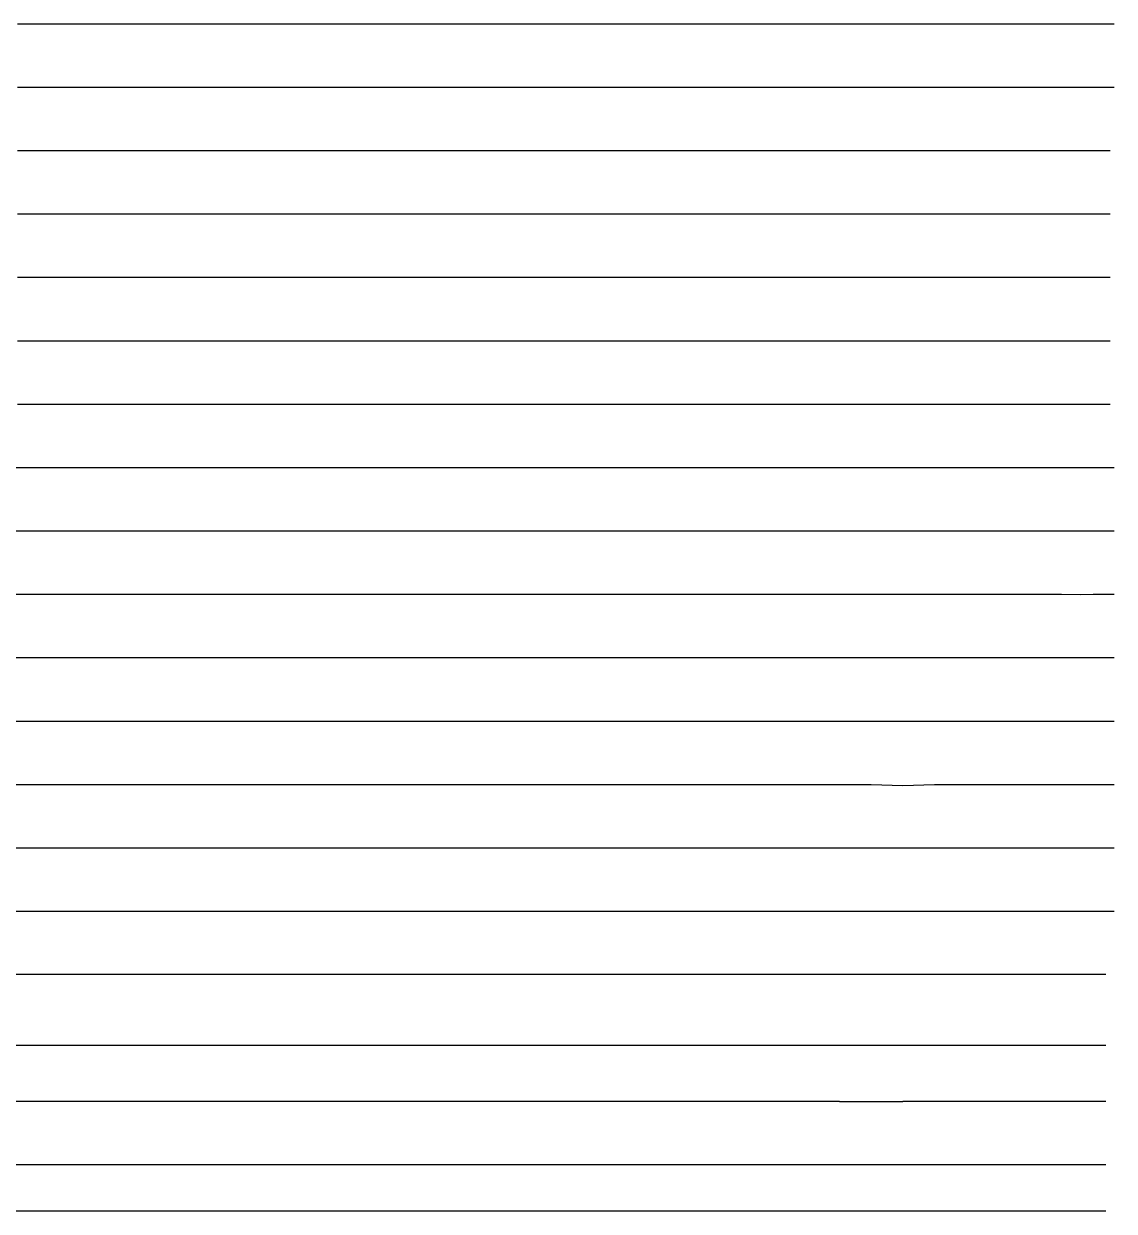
# Model space of a CAD drawing. Extents: x 6783 to 155972, y 8800 to 140000.
# Drawn here: x 103904 to 155501, y 8800 to 65000 of the extents above; entities that cross this region are included whole.
import ezdxf

# ---------------------------------------------------------------- set-up
doc = ezdxf.new("R2010")
doc.units = 0
doc.layers.add('XLT', color=1, linetype='CONTINUOUS')

msp = doc.modelspace()

# ---------------------------------------------------------------- linework, layer by layer
at = {"layer": 'XLT', "extrusion": (0, -1, 0)}
for p, q in [((103601, 65000, 23400), (106401, 65000, 23400)), ((106401, 65000, 23400), (109601, 65000, 23400)), ((109601, 65000, 23400), (112401, 65000, 23400)), ((112401, 65000, 23400), (115601, 65000, 23400)), ((115601, 65000, 23400), (118401, 65000, 23400)), ((118401, 65000, 23400), (121601, 65000, 23400)), ((121601, 65000, 23400), (122245, 65000, 23400)), ((122245, 65000, 23400), (123220, 65000, 23400)), ((123220, 65000, 23400), (124501, 65000, 23400)), ((124501, 65000, 23400), (126001, 65000, 23400)), ((126001, 65000, 23400), (127501, 65000, 23400)), ((127501, 65000, 23400), (129001, 65000, 23400)), ((129001, 65000, 23400), (130501, 65000, 23400)), ((130501, 65000, 23400), (132001, 65000, 23400)), ((132001, 65000, 23400), (133501, 65000, 23400)), ((133501, 65000, 23400), (135001, 65000, 23400)), ((135001, 65000, 23400), (136501, 65000, 23400)), ((136501, 65000, 23400), (138001, 65000, 23400)), ((138001, 65000, 23400), (139501, 65000, 23400)), ((139501, 65000, 23400), (140112, 65000, 23400)), ((140112, 65000, 23400), (141395, 65000, 23400)), ((141395, 65000, 23400), (142501, 65000, 23564)), ((142501, 65000, 23564), (144001, 65000, 23766)), ((144001, 65000, 23766), (145501, 65000, 23950)), ((145501, 65000, 23950), (147001, 65000, 24113)), ((147001, 65000, 24113), (148501, 65000, 24256)), ((148501, 65000, 24256), (150001, 65000, 24379)), ((150001, 65000, 24379), (151501, 65000, 24477)), ((151501, 65000, 24477), (153001, 65000, 24553)), ((153001, 65000, 24553), (154501, 65000, 24608)), ((154501, 65000, 24608), (155101, 65000, 24621)), ((155101, 65000, 24621), (155501, 65000, 24627)), ((103601, 62000, 23400), (106401, 62000, 23400)), ((106401, 62000, 23400), (109601, 62000, 23400)), ((109601, 62000, 23400), (112401, 62000, 23400)), ((112401, 62000, 23400), (115601, 62000, 23400)), ((115601, 62000, 23400), (118401, 62000, 23400)), ((118401, 62000, 23400), (121601, 62000, 23400)), ((121601, 62000, 23400), (124401, 62000, 23400)), ((124401, 62000, 23400), (126001, 62000, 23400)), ((126001, 62000, 23400), (126085, 62000, 23400)), ((126085, 62000, 23400), (127060, 62000, 23400)), ((127060, 62000, 23400), (127501, 62000, 23400)), ((127501, 62000, 23400), (129001, 62000, 23400)), ((129001, 62000, 23400), (130501, 62000, 23400)), ((130501, 62000, 23400), (132001, 62000, 23400)), ((132001, 62000, 23400), (133501, 62000, 23400)), ((133501, 62000, 23400), (135001, 62000, 23400)), ((135001, 62000, 23400), (136501, 62000, 23400)), ((136501, 62000, 23400), (138001, 62000, 23400)), ((138001, 62000, 23400), (139501, 62000, 23400)), ((139501, 62000, 23400), (141001, 62000, 23400)), ((141001, 62000, 23400), (142501, 62000, 23400)), ((142501, 62000, 23400), (144001, 62000, 23400)), ((144001, 62000, 23400), (145501, 62000, 23400)), ((145501, 62000, 23400), (147001, 62000, 23400)), ((147001, 62000, 23400), (147249, 62000, 23400)), ((147249, 62000, 23400), (149638, 62000, 23400)), ((149638, 62000, 23400), (150001, 62000, 23428)), ((150001, 62000, 23428), (151501, 62000, 23518)), ((151501, 62000, 23518), (153001, 62000, 23588)), ((153001, 62000, 23588), (154513, 62000, 23637)), ((154513, 62000, 23637), (155101, 62000, 23649)), ((155101, 62000, 23649), (155501, 62000, 23656)), ((103601, 59000, 23400), (106401, 59000, 23400)), ((106401, 59000, 23400), (109601, 59000, 23400)), ((109601, 59000, 23400), (112401, 59000, 23400)), ((112401, 59000, 23400), (115601, 59000, 23400)), ((115601, 59000, 23400), (118401, 59000, 23400)), ((118401, 59000, 23400), (121601, 59000, 23400)), ((121601, 59000, 23400), (124401, 59000, 23400)), ((124401, 59000, 23400), (127601, 59000, 23400)), ((127601, 59000, 23400), (129925, 59000, 23400)), ((129925, 59000, 23400), (130900, 59000, 23400)), ((130900, 59000, 23400), (132001, 59000, 23400)), ((132001, 59000, 23400), (133501, 59000, 23400)), ((133501, 59000, 23400), (135001, 59000, 23400)), ((135001, 59000, 23400), (136501, 59000, 23400)), ((136501, 59000, 23400), (138001, 59000, 23400)), ((138001, 59000, 23400), (139501, 59000, 23400)), ((139501, 59000, 23400), (141001, 59000, 23400)), ((141001, 59000, 23400), (142501, 59000, 23400)), ((142501, 59000, 23400), (144001, 59000, 23400)), ((144001, 59000, 23400), (145501, 59000, 23400)), ((145501, 59000, 23400), (147001, 59000, 23400)), ((147001, 59000, 23400), (148501, 59000, 23400)), ((148501, 59000, 23400), (150001, 59000, 23400)), ((150001, 59000, 23400), (151501, 59000, 23400)), ((151501, 59000, 23400), (153001, 59000, 23400)), ((153001, 59000, 23400), (154501, 59000, 23400)), ((154501, 59000, 23400), (155101, 59000, 23400)), ((155101, 59000, 23400), (155301, 59000, 23400)), ((103601, 56000, 23400), (106401, 56000, 23400)), ((106401, 56000, 23400), (109601, 56000, 23400)), ((109601, 56000, 23400), (112401, 56000, 23400)), ((112401, 56000, 23400), (115601, 56000, 23400)), ((115601, 56000, 23400), (118401, 56000, 23400)), ((118401, 56000, 23400), (121601, 56000, 23400)), ((121601, 56000, 23400), (124401, 56000, 23400)), ((124401, 56000, 23400), (127351, 56000, 23400)), ((127351, 56000, 23400), (133330, 56000, 23400)), ((133330, 56000, 23400), (133989, 56000, 23400)), ((133989, 56000, 23400), (135001, 56000, 23400)), ((135001, 56000, 23400), (136501, 56000, 23400)), ((136501, 56000, 23400), (138001, 56000, 23400)), ((138001, 56000, 23400), (139501, 56000, 23400)), ((139501, 56000, 23400), (141001, 56000, 23400)), ((141001, 56000, 23400), (142501, 56000, 23400)), ((142501, 56000, 23400), (144001, 56000, 23400)), ((144001, 56000, 23400), (145501, 56000, 23400)), ((145501, 56000, 23400), (147001, 56000, 23400)), ((147001, 56000, 23400), (148501, 56000, 23400)), ((148501, 56000, 23400), (150001, 56000, 23400)), ((150001, 56000, 23400), (151501, 56000, 23400)), ((151501, 56000, 23400), (153001, 56000, 23400)), ((153001, 56000, 23400), (154501, 56000, 23400)), ((154501, 56000, 23400), (155301, 56000, 23400)), ((103601, 53000, 23400), (106401, 53000, 23400)), ((106401, 53000, 23400), (109601, 53000, 23400)), ((109601, 53000, 23400), (112401, 53000, 23400)), ((112401, 53000, 23400), (115601, 53000, 23400)), ((115601, 53000, 23400), (118401, 53000, 23400)), ((118401, 53000, 23400), (121601, 53000, 23400)), ((121601, 53000, 23400), (124401, 53000, 23400)), ((124401, 53000, 23400), (127601, 53000, 23400)), ((127601, 53000, 23400), (133493, 53000, 23400)), ((133493, 53000, 23400), (134122, 53000, 23400)), ((134122, 53000, 23400), (135001, 53000, 23400)), ((135001, 53000, 23400), (136501, 53000, 23400)), ((136501, 53000, 23400), (138001, 53000, 23400)), ((138001, 53000, 23400), (139501, 53000, 23400)), ((139501, 53000, 23400), (141001, 53000, 23400)), ((141001, 53000, 23400), (142501, 53000, 23400)), ((142501, 53000, 23400), (144001, 53000, 23400)), ((144001, 53000, 23400), (145501, 53000, 23400)), ((145501, 53000, 23400), (147001, 53000, 23400)), ((147001, 53000, 23400), (148501, 53000, 23400)), ((148501, 53000, 23400), (150001, 53000, 23400)), ((150001, 53000, 23400), (151501, 53000, 23400)), ((151501, 53000, 23400), (153001, 53000, 23400)), ((153001, 53000, 23400), (154501, 53000, 23400)), ((154501, 53000, 23400), (155101, 53000, 23400)), ((155101, 53000, 23400), (155301, 53000, 23400)), ((103601, 50000, 23400), (106401, 50000, 23400)), ((106401, 50000, 23400), (109601, 50000, 23400)), ((109601, 50000, 23400), (112401, 50000, 23400)), ((112401, 50000, 23400), (115601, 50000, 23400)), ((115601, 50000, 23400), (118401, 50000, 23400)), ((118401, 50000, 23400), (121601, 50000, 23400)), ((121601, 50000, 23400), (124401, 50000, 23400)), ((124401, 50000, 23400), (126001, 50000, 23400)), ((126001, 50000, 23400), (126318, 50000, 23400)), ((126318, 50000, 23400), (129204, 50000, 23400)), ((129204, 50000, 23400), (130501, 50000, 23400)), ((130501, 50000, 23400), (132001, 50000, 23400)), ((132001, 50000, 23400), (133501, 50000, 23400)), ((133501, 50000, 23400), (135001, 50000, 23400)), ((135001, 50000, 23400), (136501, 50000, 23400)), ((136501, 50000, 23400), (138001, 50000, 23400)), ((138001, 50000, 23400), (139501, 50000, 23400)), ((139501, 50000, 23400), (141001, 50000, 23400)), ((141001, 50000, 23400), (142501, 50000, 23400)), ((142501, 50000, 23400), (144001, 50000, 23400)), ((144001, 50000, 23400), (145501, 50000, 23400)), ((145501, 50000, 23400), (147001, 50000, 23400)), ((147001, 50000, 23400), (148501, 50000, 23400)), ((148501, 50000, 23400), (150001, 50000, 23400)), ((150001, 50000, 23400), (151501, 50000, 23400)), ((151501, 50000, 23400), (153001, 50000, 23400)), ((153001, 50000, 23400), (154501, 50000, 23400)), ((154501, 50000, 23400), (155101, 50000, 23400)), ((155101, 50000, 23400), (155301, 50000, 23400)), ((103601, 47000, 23400), (106401, 47000, 23400)), ((106401, 47000, 23400), (109601, 47000, 23400)), ((109601, 47000, 23400), (111242, 47000, 23400)), ((111242, 47000, 23400), (112204, 47000, 23400)), ((112204, 47000, 23400), (115090, 47000, 23400)), ((115090, 47000, 23400), (115501, 47000, 23400)), ((115501, 47000, 23400), (117001, 47000, 23400)), ((117001, 47000, 23400), (118501, 47000, 23400)), ((118501, 47000, 23400), (120001, 47000, 23400)), ((120001, 47000, 23400), (121501, 47000, 23400)), ((121501, 47000, 23400), (123001, 47000, 23400)), ((123001, 47000, 23400), (124517, 47000, 23400)), ((124517, 47000, 23400), (126001, 47000, 23400)), ((126001, 47000, 23400), (127501, 47000, 23400)), ((127501, 47000, 23400), (129001, 47000, 23400)), ((129001, 47000, 23400), (130475, 47000, 23400)), ((130475, 47000, 23400), (132001, 47000, 23400)), ((132001, 47000, 23400), (133501, 47000, 23400)), ((133501, 47000, 23400), (135001, 47000, 23400)), ((135001, 47000, 23400), (136501, 47000, 23400)), ((136501, 47000, 23400), (138001, 47000, 23400)), ((138001, 47000, 23400), (139138, 47000, 23400)), ((139138, 47000, 23400), (142324, 47000, 23400)), ((142324, 47000, 23400), (142501, 47000, 23410)), ((142501, 47000, 23410), (144001, 47000, 23466)), ((144001, 47000, 23466), (145501, 47000, 23497)), ((145501, 47000, 23497), (147001, 47000, 23503)), ((147001, 47000, 23503), (148501, 47000, 23483)), ((148501, 47000, 23483), (150006, 47000, 23438)), ((150006, 47000, 23438), (150846, 47000, 23400)), ((150846, 47000, 23400), (153894, 47000, 23400)), ((153894, 47000, 23400), (154501, 47000, 23400)), ((154501, 47000, 23400), (155101, 47000, 23400)), ((155101, 47000, 23400), (155301, 47000, 23400)), ((103501, 44000, 23400), (105001, 44000, 23400)), ((105001, 44000, 23400), (106501, 44000, 23400)), ((106501, 44000, 23400), (108087, 44000, 23400)), ((108087, 44000, 23400), (109501, 44000, 23400)), ((109501, 44000, 23400), (111001, 44000, 23400)), ((111001, 44000, 23400), (112501, 44000, 23400)), ((112501, 44000, 23400), (114001, 44000, 23400)), ((114001, 44000, 23400), (115501, 44000, 23400)), ((115501, 44000, 23400), (117001, 44000, 23400)), ((117001, 44000, 23400), (118501, 44000, 23400)), ((118501, 44000, 23400), (120001, 44000, 23400)), ((120001, 44000, 23400), (121501, 44000, 23400)), ((121501, 44000, 23400), (123001, 44000, 23400)), ((123001, 44000, 23400), (124501, 44000, 23400)), ((124501, 44000, 23400), (125024, 44000, 23400)), ((125024, 44000, 23400), (127910, 44000, 23400)), ((127910, 44000, 23400), (129001, 44000, 23474)), ((129001, 44000, 23474), (130501, 44000, 23575)), ((130501, 44000, 23575), (132001, 44000, 23676)), ((132001, 44000, 23676), (133501, 44000, 23778)), ((133501, 44000, 23778), (135001, 44000, 23879)), ((135001, 44000, 23879), (136501, 44000, 23980)), ((136501, 44000, 23980), (138001, 44000, 24082)), ((138001, 44000, 24082), (139501, 44000, 24183)), ((139501, 44000, 24183), (141001, 44000, 24285)), ((141001, 44000, 24285), (142501, 44000, 24373)), ((142501, 44000, 24373), (143997, 44000, 24435)), ((143997, 44000, 24435), (145501, 44000, 24470)), ((145501, 44000, 24470), (147001, 44000, 24477)), ((147001, 44000, 24477), (148501, 44000, 24455)), ((148501, 44000, 24455), (150001, 44000, 24404)), ((150001, 44000, 24404), (151501, 44000, 24326)), ((151501, 44000, 24326), (153001, 44000, 24222)), ((153001, 44000, 24222), (154501, 44000, 24092)), ((154501, 44000, 24092), (155101, 44000, 24031)), ((155101, 44000, 24031), (155501, 44000, 23989)), ((103501, 41000, 23400), (105001, 41000, 23400)), ((105001, 41000, 23400), (106501, 41000, 23400)), ((106501, 41000, 23400), (108001, 41000, 23400)), ((108001, 41000, 23400), (109501, 41000, 23400)), ((109501, 41000, 23400), (110911, 41000, 23400)), ((110911, 41000, 23400), (113796, 41000, 23400)), ((113796, 41000, 23400), (114001, 41000, 23414)), ((114001, 41000, 23414), (115501, 41000, 23515)), ((115501, 41000, 23515), (117001, 41000, 23617)), ((117001, 41000, 23617), (118501, 41000, 23718)), ((118501, 41000, 23718), (120001, 41000, 23819)), ((120001, 41000, 23819), (121501, 41000, 23921)), ((121501, 41000, 23921), (123001, 41000, 24022)), ((123001, 41000, 24022), (124501, 41000, 24123)), ((124501, 41000, 24123), (126001, 41000, 24225)), ((126001, 41000, 24225), (127501, 41000, 24326)), ((127501, 41000, 24326), (129001, 41000, 24427)), ((129001, 41000, 24427), (130501, 41000, 24529)), ((130501, 41000, 24529), (132001, 41000, 24630)), ((132001, 41000, 24630), (133501, 41000, 24731)), ((133501, 41000, 24731), (135001, 41000, 24833)), ((135001, 41000, 24833), (136501, 41000, 24934)), ((136501, 41000, 24934), (138001, 41000, 25036)), ((138001, 41000, 25036), (139501, 41000, 25137)), ((139501, 41000, 25137), (141001, 41000, 25238)), ((141001, 41000, 25238), (142501, 41000, 25333)), ((142501, 41000, 25333), (144001, 41000, 25404)), ((144001, 41000, 25404), (145501, 41000, 25443)), ((145501, 41000, 25443), (147001, 40997, 25453)), ((147001, 40997, 25453), (148501, 41000, 25427)), ((148501, 41000, 25427), (150001, 41000, 25370)), ((150001, 41000, 25370), (151501, 41000, 25281)), ((151501, 41000, 25281), (153001, 41000, 25162)), ((153001, 41000, 25162), (154501, 40995, 25017)), ((154501, 40995, 25017), (155101, 41000, 24950)), ((155101, 41000, 24950), (155501, 41000, 24905)), ((105001, 8800, 21919), (103501, 8800, 21883)), ((105001, 8800, 21919), (103501, 8800, 21883)), ((106501, 8800, 21955), (105001, 8800, 21919)), ((106501, 8800, 21955), (105001, 8800, 21919)), ((108001, 8800, 21991), (106501, 8800, 21955)), ((108001, 8800, 21991), (106501, 8800, 21955)), ((109501, 8800, 22027), (108001, 8800, 21991)), ((109501, 8800, 22027), (108001, 8800, 21991)), ((111001, 8800, 22063), (109501, 8800, 22027)), ((111001, 8800, 22063), (109501, 8800, 22027)), ((112501, 8800, 22099), (111001, 8800, 22063)), ((112501, 8800, 22099), (111001, 8800, 22063)), ((114001, 8800, 22135), (112501, 8800, 22099)), ((114001, 8800, 22135), (112501, 8800, 22099)), ((115501, 8800, 22171), (114001, 8800, 22135)), ((115501, 8800, 22171), (114001, 8800, 22135)), ((117001, 8800, 22207), (115501, 8800, 22171)), ((117001, 8800, 22207), (115501, 8800, 22171)), ((118501, 8800, 22243), (117001, 8800, 22207)), ((118501, 8800, 22243), (117001, 8800, 22207)), ((120001, 8800, 22279), (118501, 8800, 22243)), ((120001, 8800, 22279), (118501, 8800, 22243)), ((121501, 8800, 22315), (120001, 8800, 22279)), ((121501, 8800, 22315), (120001, 8800, 22279)), ((123001, 8800, 22351), (121501, 8800, 22315)), ((123001, 8800, 22351), (121501, 8800, 22315)), ((124501, 8800, 22387), (123001, 8800, 22351)), ((124501, 8800, 22387), (123001, 8800, 22351)), ((126001, 8800, 22423), (124501, 8800, 22387)), ((126001, 8800, 22423), (124501, 8800, 22387)), ((127501, 8800, 22458), (126001, 8800, 22423)), ((127501, 8800, 22458), (126001, 8800, 22423)), ((129001, 8800, 22494), (127501, 8800, 22458)), ((129001, 8800, 22494), (127501, 8800, 22458)), ((130501, 8800, 22530), (129001, 8800, 22494)), ((130501, 8800, 22530), (129001, 8800, 22494)), ((132001, 8800, 22566), (130501, 8800, 22530)), ((132001, 8800, 22566), (130501, 8800, 22530)), ((133501, 8800, 22602), (132001, 8800, 22566)), ((133501, 8800, 22602), (132001, 8800, 22566)), ((135001, 8800, 22638), (133501, 8800, 22602)), ((135001, 8800, 22638), (133501, 8800, 22602)), ((136501, 8800, 22674), (135001, 8800, 22638)), ((136501, 8800, 22674), (135001, 8800, 22638)), ((138001, 8800, 22710), (136501, 8800, 22674)), ((138001, 8800, 22710), (136501, 8800, 22674)), ((139501, 8800, 22746), (138001, 8800, 22710)), ((139501, 8800, 22746), (138001, 8800, 22710)), ((141001, 8800, 22782), (139501, 8800, 22746)), ((141001, 8800, 22782), (139501, 8800, 22746)), ((142501, 8800, 22818), (141001, 8800, 22782)), ((142501, 8800, 22818), (141001, 8800, 22782)), ((144001, 8800, 22854), (142501, 8800, 22818)), ((144001, 8800, 22854), (142501, 8800, 22818)), ((145501, 8800, 22890), (144001, 8800, 22854)), ((145501, 8800, 22890), (144001, 8800, 22854)), ((147001, 8800, 22926), (145501, 8800, 22890)), ((147001, 8800, 22926), (145501, 8800, 22890))]:
    msp.add_line(p, q, dxfattribs=at)
at = {"layer": 'XLT'}
for p, q in [((103501, 38000, 23658), (105001, 38000, 23759)), ((105001, 38000, 23759), (106501, 38000, 23861)), ((106501, 38000, 23861), (108001, 38000, 23962)), ((108001, 38000, 23962), (109501, 38000, 24063)), ((109501, 38000, 24063), (111001, 38000, 24165)), ((111001, 38000, 24165), (112501, 38000, 24266)), ((112501, 38000, 24266), (114001, 38000, 24367)), ((114001, 38000, 24367), (115501, 38000, 24469)), ((115501, 38000, 24469), (117001, 38000, 24570)), ((117001, 38000, 24570), (118501, 38000, 24672)), ((118501, 38000, 24672), (120001, 38000, 24773)), ((120001, 38000, 24773), (121501, 38000, 24874)), ((121501, 38000, 24874), (123001, 38000, 24976)), ((123001, 38000, 24976), (124501, 38000, 25077)), ((124501, 38000, 25077), (126001, 38000, 25178)), ((126001, 38000, 25178), (127501, 38000, 25280)), ((127501, 38000, 25280), (129001, 38000, 25381)), ((129001, 38000, 25381), (130501, 38000, 25482)), ((130501, 38000, 25482), (132001, 38000, 25584)), ((132001, 38000, 25584), (133501, 38000, 25685)), ((133501, 38000, 25685), (135001, 38000, 25786)), ((135001, 38000, 25786), (136501, 38000, 25888)), ((136501, 38000, 25888), (138001, 38000, 25989)), ((138001, 38000, 25989), (139501, 38000, 25970)), ((139501, 38000, 25970), (141001, 38000, 25936)), ((141001, 38000, 25936), (142501, 38000, 25903)), ((142501, 38000, 25903), (144001, 38000, 25878)), ((144001, 38000, 25878), (145501, 38000, 25865)), ((145501, 38000, 25865), (147001, 38000, 25864)), ((147001, 38000, 25864), (148501, 38000, 25875)), ((148501, 38000, 25875), (150001, 38000, 25896)), ((150001, 38000, 25896), (151501, 38000, 25928)), ((151501, 38000, 25928), (153001, 38000, 25970)), ((153001, 38000, 25970), (153908, 37992, 26000)), ((153908, 37992, 26000), (154501, 38000, 25929)), ((154501, 38000, 25929), (155101, 38000, 25852)), ((155101, 38000, 25852), (155501, 38000, 25800)), ((103501, 35000, 24612), (105001, 35000, 24713)), ((105001, 35000, 24713), (106501, 35000, 24814)), ((106501, 35000, 24814), (108001, 35000, 24916)), ((108001, 35000, 24916), (109501, 35000, 25017)), ((109501, 35000, 25017), (111001, 35000, 25118)), ((111001, 35000, 25118), (112501, 35000, 25220)), ((112501, 35000, 25220), (114001, 35000, 25321)), ((114001, 35000, 25321), (115501, 35000, 25423)), ((115501, 35000, 25423), (117001, 35000, 25524)), ((117001, 35000, 25524), (118501, 35000, 25625)), ((118501, 35000, 25625), (120001, 35000, 25727)), ((120001, 35000, 25727), (121501, 35000, 25828)), ((121501, 35000, 25828), (123001, 35000, 25929)), ((123001, 35000, 25929), (124501, 35000, 25990)), ((124501, 35000, 25990), (126001, 35000, 25956)), ((126001, 35000, 25956), (127501, 35000, 25922)), ((127501, 35000, 25922), (129001, 35000, 25888)), ((129001, 35000, 25888), (130501, 35000, 25855)), ((130501, 35000, 25855), (132001, 35000, 25821)), ((132001, 35000, 25821), (133501, 35000, 25787)), ((133501, 35000, 25787), (135001, 35000, 25753)), ((135001, 35000, 25753), (136501, 35000, 25720)), ((136501, 35000, 25720), (138001, 35000, 25686)), ((138001, 35000, 25686), (139501, 35000, 25652)), ((139501, 35000, 25652), (141001, 35000, 25618)), ((141001, 35000, 25618), (142501, 35000, 25586)), ((142501, 35000, 25586), (144001, 35000, 25561)), ((144001, 35000, 25561), (145480, 35000, 25551)), ((145480, 35000, 25551), (147001, 35000, 25553)), ((147001, 35000, 25553), (148501, 35000, 25568)), ((148501, 35000, 25568), (150001, 35000, 25595)), ((150001, 35000, 25595), (151501, 35000, 25633)), ((151501, 35000, 25633), (153001, 35000, 25683)), ((153001, 35000, 25683), (154501, 35000, 25743)), ((154501, 35000, 25743), (155101, 35000, 25771)), ((155101, 35000, 25771), (155501, 35000, 25790)), ((103501, 32000, 25565), (105001, 32000, 25667)), ((105001, 32000, 25667), (106501, 32000, 25768)), ((106501, 32000, 25768), (108001, 32000, 25869)), ((108001, 32000, 25869), (109501, 32000, 25971)), ((109501, 32000, 25971), (109933, 32000, 26000)), ((109933, 32000, 26000), (111001, 32000, 25964)), ((111001, 32000, 25964), (112501, 32000, 25913)), ((112501, 32000, 25913), (114001, 32000, 25862)), ((114001, 32000, 25862), (115501, 32000, 25830)), ((115501, 32000, 25830), (117001, 32000, 25800)), ((117001, 32000, 25800), (118501, 32000, 25771)), ((118501, 32000, 25771), (120001, 32000, 25742)), ((120001, 32000, 25742), (121501, 32000, 25712)), ((121501, 32000, 25712), (123001, 32000, 25683)), ((123001, 32000, 25683), (124501, 32000, 25654)), ((124501, 32000, 25654), (126001, 32000, 25625)), ((126001, 32000, 25625), (127501, 32000, 25595)), ((127501, 32000, 25595), (129001, 32000, 25566)), ((129001, 32000, 25566), (130501, 31999, 25537)), ((130501, 31999, 25537), (132001, 32000, 25503)), ((132001, 32000, 25503), (133501, 32000, 25469)), ((133501, 32000, 25469), (135001, 32000, 25435)), ((135001, 32000, 25435), (136501, 32000, 25402)), ((136501, 32000, 25402), (138001, 32000, 25368)), ((138001, 32000, 25368), (139501, 32000, 25334)), ((139501, 32000, 25334), (141001, 32000, 25300)), ((141001, 32000, 25300), (142493, 32000, 25268)), ((142493, 32000, 25268), (144001, 32000, 25245)), ((144001, 32000, 25245), (145501, 32000, 25236)), ((145501, 32000, 25236), (147001, 32000, 25243)), ((147001, 32000, 25243), (148501, 32000, 25264)), ((148501, 32000, 25264), (150001, 32000, 25299)), ((150001, 32000, 25299), (151482, 32000, 25345)), ((151482, 32000, 25345), (153001, 32000, 25403)), ((153001, 32000, 25403), (154501, 32000, 25473)), ((154501, 32000, 25473), (155101, 32000, 25505)), ((155101, 32000, 25505), (155501, 32000, 25526)), ((103501, 29000, 25739), (105001, 29000, 25688)), ((105001, 29000, 25688), (106501, 29000, 25637)), ((106501, 29000, 25637), (108001, 29000, 25586)), ((108001, 29000, 25586), (109501, 29000, 25535)), ((109501, 29000, 25535), (111001, 29000, 25484)), ((111001, 29000, 25484), (112501, 29000, 25433)), ((112501, 29000, 25433), (114001, 29000, 25382)), ((114001, 29000, 25382), (115501, 29000, 25350)), ((115501, 29000, 25350), (117001, 29000, 25320)), ((117001, 29000, 25320), (118501, 29000, 25291)), ((118501, 29000, 25291), (120001, 29000, 25262)), ((120001, 29000, 25262), (121501, 29000, 25233)), ((121501, 29000, 25233), (123001, 29000, 25203)), ((123001, 29000, 25203), (124501, 29000, 25174)), ((124501, 29000, 25174), (126001, 29000, 25145)), ((126001, 29000, 25145), (127501, 28997, 25115)), ((127501, 28997, 25115), (129001, 29000, 25099)), ((129001, 29000, 25099), (130501, 29000, 25083)), ((130501, 29000, 25083), (132001, 29000, 25066)), ((132001, 29000, 25066), (133501, 29000, 25050)), ((133501, 29000, 25050), (135001, 29000, 25034)), ((135001, 29000, 25034), (136501, 29000, 25017)), ((136501, 29000, 25017), (138001, 29000, 25001)), ((138001, 29000, 25001), (139501, 29000, 24984)), ((139501, 29000, 24984), (141001, 29000, 24968)), ((141001, 29000, 24968), (142501, 29000, 24950)), ((142501, 29000, 24950), (144001, 29000, 24928)), ((144001, 29000, 24928), (145501, 28956, 24919)), ((145501, 28956, 24919), (147001, 29000, 24936)), ((147001, 29000, 24936), (148501, 29000, 24964)), ((148501, 29000, 24964), (150001, 29000, 25007)), ((150001, 29000, 25007), (151501, 29000, 25064)), ((151501, 29000, 25064), (153001, 29000, 25133)), ((153001, 29000, 25133), (154501, 29000, 25215)), ((154501, 29000, 25215), (155101, 29000, 25251)), ((155101, 29000, 25251), (155501, 29000, 25275)), ((103501, 26000, 25178), (105001, 26000, 25127)), ((105001, 26000, 25127), (106501, 26000, 25077)), ((106501, 26000, 25077), (108001, 26000, 25026)), ((108001, 26000, 25026), (109501, 26000, 24987)), ((109501, 26000, 24987), (111001, 26000, 24957)), ((111001, 26000, 24957), (112501, 26000, 24928)), ((112501, 26000, 24928), (114001, 26000, 24899)), ((114001, 26000, 24899), (115501, 26000, 24888)), ((115501, 26000, 24888), (117001, 26000, 24881)), ((117001, 26000, 24881), (118501, 26000, 24873)), ((118501, 26000, 24873), (120001, 26000, 24866)), ((120001, 26000, 24866), (121501, 26000, 24858)), ((121501, 26000, 24858), (123001, 26000, 24846)), ((123001, 26000, 24846), (124501, 26000, 24830)), ((124501, 26000, 24830), (126001, 26000, 24814)), ((126001, 26000, 24814), (127501, 26000, 24797)), ((127501, 26000, 24797), (129001, 26000, 24781)), ((129001, 26000, 24781), (130501, 26000, 24765)), ((130501, 26000, 24765), (132001, 26000, 24748)), ((132001, 26000, 24748), (133501, 26000, 24732)), ((133501, 26000, 24732), (135001, 26000, 24716)), ((135001, 26000, 24716), (136501, 26000, 24699)), ((136501, 26000, 24699), (138001, 26000, 24683)), ((138001, 26000, 24683), (139501, 26000, 24667)), ((139501, 26000, 24667), (141001, 26000, 24650)), ((141001, 26000, 24650), (142501, 26000, 24632)), ((142501, 26000, 24632), (144001, 26000, 24612)), ((144001, 26000, 24612), (145501, 26000, 24612)), ((145501, 26000, 24612), (147001, 26000, 24632)), ((147001, 26000, 24632), (148501, 26000, 24670)), ((148501, 26000, 24670), (150001, 26000, 24724)), ((150001, 26000, 24724), (151501, 26000, 24793)), ((151501, 26000, 24793), (153001, 26000, 24877)), ((153001, 26000, 24877), (154501, 26000, 24953)), ((154501, 26000, 24953), (155101, 26000, 24980)), ((155101, 26000, 24980), (155501, 26000, 24998)), ((103501, 23000, 24624), (105001, 23000, 24595)), ((105001, 23000, 24595), (106501, 23000, 24565)), ((106501, 23000, 24565), (108001, 23000, 24536)), ((108001, 23000, 24536), (109501, 23000, 24507)), ((109501, 23000, 24507), (111001, 23000, 24478)), ((111001, 23000, 24478), (112501, 23000, 24448)), ((112501, 23000, 24448), (114001, 23000, 24419)), ((114001, 23000, 24419), (115501, 23000, 24408)), ((115501, 23000, 24408), (117001, 23000, 24401)), ((117001, 23000, 24401), (118501, 23000, 24393)), ((118501, 23000, 24393), (120001, 23000, 24385)), ((120001, 23000, 24385), (121501, 23000, 24378)), ((121501, 23000, 24378), (123001, 23000, 24370)), ((123001, 23000, 24370), (124501, 23000, 24363)), ((124501, 23000, 24363), (126001, 23000, 24355)), ((126001, 23000, 24355), (127501, 23000, 24348)), ((127501, 23000, 24348), (129001, 23000, 24340)), ((129001, 23000, 24340), (130501, 23000, 24333)), ((130501, 23000, 24333), (132001, 23000, 24325)), ((132001, 23000, 24325), (133501, 23000, 24318)), ((133501, 23000, 24318), (135001, 23000, 24313)), ((135001, 23000, 24313), (136501, 23000, 24314)), ((136501, 23000, 24314), (138001, 23000, 24316)), ((138001, 23000, 24316), (139501, 23000, 24317)), ((139501, 23000, 24317), (141001, 23000, 24318)), ((141001, 23000, 24318), (142501, 23000, 24314)), ((142501, 23000, 24314), (144033, 23000, 24297)), ((144033, 23000, 24297), (145501, 23000, 24304)), ((145501, 23000, 24304), (147001, 23000, 24334)), ((147001, 23000, 24334), (148501, 23000, 24385)), ((148501, 23000, 24385), (150024, 23000, 24455)), ((150024, 23000, 24455), (151501, 23000, 24539)), ((151501, 23000, 24539), (153001, 23000, 24608)), ((153001, 23000, 24608), (154501, 23000, 24674)), ((154501, 23000, 24674), (155501, 23000, 24718)), ((105001, 20000, 23992), (103501, 20000, 24014)), ((106501, 20000, 23973), (105001, 20000, 23992)), ((108001, 20000, 23966), (106501, 20000, 23973)), ((109501, 20000, 23958), (108001, 20000, 23966)), ((111001, 20000, 23951), (109501, 20000, 23958)), ((112501, 20000, 23943), (111001, 20000, 23951)), ((114001, 20000, 23935), (112501, 20000, 23943)), ((115501, 20000, 23946), (114001, 20000, 23935)), ((117001, 20000, 23960), (115501, 20000, 23946)), ((118501, 20000, 23975), (117001, 20000, 23960)), ((120001, 20000, 23984), (118501, 20000, 23975)), ((121501, 20000, 23986), (120001, 20000, 23984)), ((123001, 20000, 23987), (121501, 20000, 23986)), ((124501, 20000, 23988), (123001, 20000, 23987)), ((126001, 20000, 23989), (124501, 20000, 23988)), ((127501, 20000, 23990), (126001, 20000, 23989)), ((129001, 20000, 23991), (127501, 20000, 23990)), ((130501, 20000, 23992), (129001, 20000, 23991)), ((132001, 20000, 23993), (130501, 20000, 23992)), ((133501, 20000, 23994), (132001, 20000, 23993)), ((135001, 20000, 23995), (133501, 20000, 23994)), ((136501, 20000, 23996), (135001, 20000, 23995)), ((138001, 20000, 23998), (136501, 20000, 23996)), ((139501, 20000, 23999), (138001, 20000, 23998)), ((141001, 20000, 24000), (139501, 20000, 23999)), ((142501, 20000, 23996), (141001, 20000, 24000)), ((144001, 20000, 23983), (142501, 20000, 23996)), ((145501, 20000, 24001), (144001, 20000, 23983)), ((147001, 20000, 24045), (145501, 20000, 24001)), ((148501, 20000, 24114), (147001, 20000, 24045)), ((150001, 20000, 24193), (148501, 20000, 24114)), ((151501, 20000, 24248), (150001, 20000, 24193)), ((153001, 20000, 24318), (151501, 20000, 24248)), ((154501, 20000, 24388), (153001, 20000, 24318)), ((155101, 20000, 24416), (154501, 20000, 24388)), ((105001, 16650, 23445), (103501, 16650, 23452)), ((106501, 16650, 23437), (105001, 16650, 23445)), ((108001, 16650, 23429), (106501, 16650, 23437)), ((109501, 16650, 23422), (108001, 16650, 23429)), ((111001, 16650, 23414), (109501, 16650, 23422)), ((112501, 16650, 23407), (111001, 16650, 23414)), ((114001, 16650, 23399), (112501, 16650, 23407)), ((115501, 16650, 23410), (114001, 16650, 23399)), ((117001, 16650, 23424), (115501, 16650, 23410)), ((118501, 16650, 23438), (117001, 16650, 23424)), ((120001, 16650, 23452), (118501, 16650, 23438)), ((121501, 16650, 23467), (120001, 16650, 23452)), ((123001, 16650, 23481), (121501, 16650, 23467)), ((124501, 16650, 23495), (123001, 16650, 23481)), ((126001, 16650, 23509), (124501, 16650, 23495)), ((127501, 16650, 23524), (126001, 16650, 23509)), ((129001, 16650, 23538), (127501, 16650, 23524)), ((130501, 16650, 23552), (129001, 16650, 23538)), ((132001, 16650, 23566), (130501, 16650, 23552)), ((133501, 16650, 23580), (132001, 16650, 23566)), ((135001, 16650, 23595), (133501, 16650, 23580)), ((136501, 16650, 23609), (135001, 16650, 23595)), ((138001, 16650, 23623), (136501, 16650, 23609)), ((139501, 16650, 23637), (138001, 16650, 23623)), ((141001, 16650, 23645), (139501, 16650, 23637)), ((142501, 16650, 23641), (141001, 16650, 23645)), ((144001, 16650, 23637), (142501, 16650, 23641)), ((145501, 16650, 23673), (144001, 16650, 23637)), ((147001, 16650, 23744), (145501, 16650, 23673)), ((148501, 16650, 23808), (147001, 16650, 23744)), ((150001, 16650, 23859), (148501, 16650, 23808)), ((151501, 16650, 23910), (150001, 16650, 23859)), ((153001, 16650, 23976), (151501, 16650, 23910)), ((154501, 16650, 24037), (153001, 16650, 23976)), ((155101, 16650, 24059), (154501, 16650, 24037)), ((105001, 14000, 22886), (103501, 14000, 22872)), ((106501, 14000, 22900), (105001, 14000, 22886)), ((108001, 14000, 22914), (106501, 14000, 22900)), ((109501, 14000, 22929), (108001, 14000, 22914)), ((111001, 14000, 22943), (109501, 14000, 22929)), ((112501, 14000, 22957), (111001, 14000, 22943)), ((114001, 14000, 22971), (112501, 14000, 22957)), ((115501, 14000, 23003), (114001, 14000, 22971)), ((117001, 14000, 23039), (115501, 14000, 23003)), ((118501, 14000, 23071), (117001, 14000, 23039)), ((120001, 14000, 23089), (118501, 14000, 23071)), ((121501, 14000, 23108), (120001, 14000, 23089)), ((123001, 14000, 23126), (121501, 14000, 23108)), ((124501, 14000, 23145), (123001, 14000, 23126)), ((126001, 14000, 23163), (124501, 14000, 23145)), ((127501, 14000, 23182), (126001, 14000, 23163)), ((129001, 14000, 23201), (127501, 14000, 23182)), ((130501, 14000, 23219), (129001, 14000, 23201)), ((132001, 14000, 23238), (130501, 14000, 23219)), ((133501, 14000, 23256), (132001, 14000, 23238)), ((135001, 14000, 23275), (133501, 14000, 23256)), ((136501, 14000, 23293), (135001, 14000, 23275)), ((138001, 14000, 23312), (136501, 14000, 23293)), ((139501, 14000, 23330), (138001, 14000, 23312)), ((141001, 14000, 23349), (139501, 14000, 23330)), ((142501, 14000, 23360), (141001, 14000, 23349)), ((142501, 14000, 23360), (144001, 14000, 23370)), ((144001, 14000, 23370), (145501, 14000, 23435)), ((147001, 14000, 23480), (145501, 14000, 23435)), ((148501, 14000, 23533), (147001, 14000, 23480)), ((150001, 14000, 23587), (148501, 14000, 23533)), ((151501, 14000, 23640), (150001, 14000, 23587)), ((153001, 14000, 23689), (151501, 14000, 23640)), ((154501, 14000, 23745), (153001, 14000, 23689)), ((155101, 14000, 23767), (154501, 14000, 23745)), ((105001, 11000, 22406), (103501, 11000, 22392)), ((106501, 11000, 22420), (105001, 11000, 22406)), ((108001, 11000, 22434), (106501, 11000, 22420)), ((109501, 11000, 22448), (108001, 11000, 22434)), ((111001, 11000, 22463), (109501, 11000, 22448)), ((112501, 11000, 22477), (111001, 11000, 22463)), ((114001, 11000, 22491), (112501, 11000, 22477)), ((115501, 11000, 22523), (114001, 11000, 22491)), ((117001, 11000, 22559), (115501, 11000, 22523)), ((118501, 11000, 22595), (117001, 11000, 22559)), ((120001, 11000, 22631), (118501, 11000, 22595)), ((121501, 11000, 22667), (120001, 11000, 22631)), ((123001, 11000, 22703), (121501, 11000, 22667)), ((124501, 11000, 22739), (123001, 11000, 22703)), ((126001, 11000, 22775), (124501, 11000, 22739)), ((127501, 11000, 22811), (126001, 11000, 22775)), ((129001, 11000, 22847), (127501, 11000, 22811)), ((130501, 11000, 22883), (129001, 11000, 22847)), ((132001, 11000, 22919), (130501, 11000, 22883)), ((133501, 11000, 22938), (132001, 11000, 22919)), ((135001, 11000, 22957), (133501, 11000, 22938)), ((136501, 11000, 22975), (135001, 11000, 22957)), ((138001, 11000, 22994), (136501, 11000, 22975)), ((139501, 11000, 23012), (138001, 11000, 22994)), ((141001, 11000, 23031), (139501, 11000, 23012)), ((142501, 11000, 23043), (141001, 11000, 23031)), ((144001, 11000, 23088), (142501, 11000, 23043)), ((145501, 11000, 23124), (144001, 11000, 23088)), ((147001, 11000, 23160), (145501, 11000, 23124)), ((148501, 11000, 23205), (147001, 11000, 23160)), ((150001, 11000, 23257), (148501, 11000, 23205)), ((151501, 11000, 23293), (150001, 11000, 23257)), ((153001, 11000, 23329), (151501, 11000, 23293)), ((154501, 11000, 23376), (153001, 11000, 23329)), ((155101, 11000, 23399), (154501, 11000, 23376)), ((148501, 8800, 22962), (147001, 8800, 22926)), ((148501, 8800, 22962), (147001, 8800, 22926)), ((150001, 8800, 22998), (148501, 8800, 22962)), ((150001, 8800, 22998), (148501, 8800, 22962)), ((151501, 8800, 23034), (150001, 8800, 22998)), ((151501, 8800, 23034), (150001, 8800, 22998)), ((153001, 8800, 23070), (151501, 8800, 23034)), ((153001, 8800, 23070), (151501, 8800, 23034)), ((154501, 8800, 23106), (153001, 8800, 23070)), ((154501, 8800, 23106), (153001, 8800, 23070)), ((155101, 8800, 23121), (154501, 8800, 23106)), ((155101, 8800, 23121), (154501, 8800, 23106))]:
    msp.add_line(p, q, dxfattribs=at)

doc.saveas('drawing.dxf')
